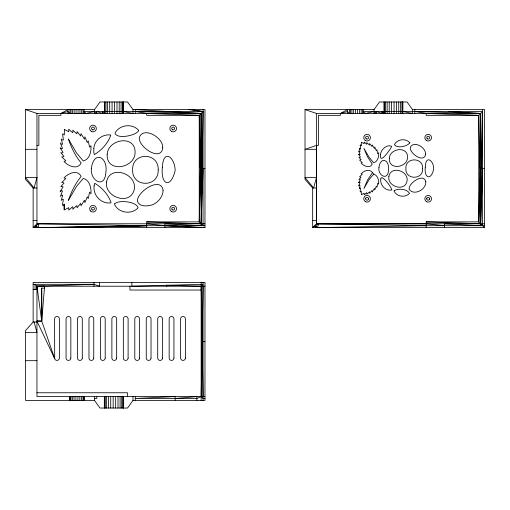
<?xml version="1.0" encoding="UTF-8"?>
<svg xmlns="http://www.w3.org/2000/svg" width="510" height="510" viewBox="0 0 510 510"><rect width="100%" height="100%" fill="white"/><g stroke="black" fill="none" stroke-linecap="round" stroke-linejoin="round"><path stroke-width="0.76" d="M164.877 227.6L164.877 223.782L201.157 225.694L201.157 113.424L135.284 109.605L135.284 113.424M402.785 111.518L412.52 113.424L412.52 109.605L407.063 101.968L379.497 101.968L374.04 109.605L305.025 109.605L305.025 179.392L312.662 187.986L312.662 227.6L316.48 223.782L316.48 145.414L318.387 145.414L318.387 115.336L340.368 115.336L340.501 113.424L347.501 109.605L347.501 113.424M444.401 227.6L444.401 223.782L480.681 225.694L480.681 113.424L448.698 111.518M67.977 113.424L67.977 109.605L60.977 113.424L60.843 115.336L38.868 115.336L38.868 145.414L36.956 145.414M54.602 358.033A2.384 2.384 0 0 0 56.992 360.417A2.384 2.384 0 0 0 59.377 358.033L59.377 318.89A2.384 2.384 0 0 0 56.992 316.506A2.384 2.384 0 0 0 54.602 318.89L54.685 358.651L41.731 321.058L44.593 286.225L44.58 288.137L44.58 286.225L36.943 286.212L35.043 284.306L35.043 289.559M203.069 109.605L203.069 225.694L199.251 221.875L201.157 113.424L135.284 111.518L146.695 113.424L199.251 115.336L203.069 111.518L191.167 109.605M146.695 227.6L146.695 221.875L201.157 223.782L203.069 111.518L188.681 109.605M204.975 398.482L203.069 398.482L201.157 396.576L203.069 286.218M412.52 109.605L484.5 109.605L484.5 227.6L478.769 221.875L480.681 113.424L414.808 111.518L426.213 113.424L478.769 115.336L482.587 111.518L363.573 111.518L365.53 113.424L374.04 111.518L375.009 113.424L376.329 111.518L381.996 113.424L382.003 111.518L382.245 113.424L383.953 111.518M426.213 227.6L426.213 221.875L480.681 223.782L482.587 111.518M201.157 223.782L203.069 168.606L202.113 167.65L201.157 113.424L36.956 113.424L25.5 109.605L25.5 179.392L33.137 187.986L33.137 227.6L204.975 227.6L204.975 109.605L132.995 109.605L127.545 101.968L99.973 101.968L94.516 109.605L94.516 113.424M361.309 145.567L361.361 142.226L364.197 143.654L364.197 142.067L366.773 144.317L366.792 142.609L369.489 145.063L369.629 143.571L371.962 146.453L372.204 144.923L374.416 148.506L374.742 146.976L376.291 150.718L376.935 149.628L377.802 153.771L378.707 152.745C378.936 156.538 377.942 161.67 373.677 162.766L369.259 157.513L363.936 148.404L367.474 156.755L372.268 164.035C370.037 168.88 363.706 166.043 361.099 163.104L362.291 162.664L359.595 160.089L361.061 159.707L358.989 157.335L360.481 157.15L358.568 154.179L359.493 154.785L360.098 154.536L358.708 150.998C360.876 153.644 359.639 149.653 359.333 148.404L360.226 149.188L360.697 149.003L360.296 144.961L361.118 145.764M480.681 223.782L482.587 168.606L481.638 167.65L480.681 113.424L316.48 113.424L305.025 109.605M146.695 221.875L199.251 221.875L201.157 168.606L200.201 167.65L199.251 115.336L146.695 115.336L146.695 113.424M426.213 221.875L478.769 221.875L480.681 168.606L479.725 167.65L478.769 115.336L426.213 115.336L426.213 113.424M64.018 209.699L64.234 204.249L62.787 205.664L62.558 203.987L63.406 199.48L62.685 199.2L61.315 200.398L62.602 195.228L61.761 195.069L60.358 196.426L62.481 191.008L61.557 190.625L60.142 191.562L63.068 187.004L62.22 186.424L60.786 186.724L63.96 183.09L62.896 182.433L61.71 182.51L65.841 178.564L64.024 177.888C68.015 173.387 77.698 169.046 81.115 176.473C75.327 183.511 71.292 191.811 68.365 200.398L76.513 186.45L83.27 178.411C89.805 180.094 91.322 187.941 90.971 193.749L89.582 192.181L88.262 198.517L87.274 196.86L84.902 202.585L84.411 200.245L81.02 205.728L80.65 203.388L77.08 207.793L76.863 205.511L72.739 209.272L73.045 207.831L72.707 206.652L68.761 210.101L68.761 207.666L64.419 209.852L64.234 204.249L64.419 209.852M365.651 198.894L365.67 198.517M368.488 199.021A1.434 1.434 0 0 0 366.588 197.427A1.434 1.434 0 0 0 366.154 199.869A1.434 1.434 0 0 0 368.488 199.021L368.5 198.645M426.749 198.894L426.768 198.517M429.586 199.021A1.434 1.434 0 0 0 427.686 197.427A1.434 1.434 0 0 0 427.252 199.869A1.434 1.434 0 0 0 429.586 199.021L429.605 198.645M204.975 225.694L146.695 225.694L38.173 227.6L38.811 223.813L33.137 227.6L36.956 223.782L204.975 223.782M484.5 225.694L426.213 225.694L317.698 227.6L318.336 223.813L426.213 223.782L444.401 225.694M360.188 145.509L360.321 144.987M104.429 111.518L102.72 113.424L102.478 111.518L102.472 113.424L96.804 111.518L95.485 113.424L94.516 111.518L86.005 113.424L84.048 111.518L203.069 111.518M132.995 396.576L132.995 400.395L127.545 408.032L99.973 408.032L94.516 400.395L94.516 396.576M372.268 172.89L367.474 180.164L363.936 188.515L369.259 179.405L373.677 174.152C377.942 175.255 378.936 180.381 378.707 184.174L377.802 183.147L376.935 187.291L376.291 186.207L374.742 189.949L374.416 188.419L372.204 191.996L371.962 190.472L369.629 193.347L369.489 191.856L366.792 194.31L366.773 192.601L364.197 194.852L364.197 193.264L361.361 194.692L361.239 191.033L360.296 191.958C359.595 190.766 361.724 186.054 359.333 188.515C359.639 187.272 360.87 183.275 358.708 185.927L360.098 182.382L359.493 182.134L358.568 182.746L360.481 179.769L358.989 179.59L361.061 177.212L359.595 176.83L362.291 174.254L361.099 173.814C364.95 169.728 370.642 168.549 373.677 174.152M132.995 400.395L204.975 400.395L204.975 282.4L33.137 282.4L33.137 322.014L25.532 330.608L25.532 400.395L94.516 400.395M203.069 396.576L201.157 286.218L203.069 284.306L131.848 286.218L131.848 282.4M318.336 223.813L312.662 227.6L484.5 227.6M201.157 396.576L196.86 398.482L135.284 398.482L175.051 396.576L175.255 400.395M316.48 145.414L305.025 149.322L316.48 149.322M60.977 113.424L67.977 111.518L69.966 113.424L69.966 109.605M340.501 113.424L347.501 111.518L349.49 113.424L349.49 109.605M175.255 398.482L196.86 396.576L196.86 400.395M99.393 282.4L99.393 286.218L94.012 284.306L36.956 286.218L36.956 396.576L204.975 396.576M66.542 227.6L146.695 225.694L36.956 223.782L36.956 113.424M63.297 227.6L146.695 225.694L43.63 227.6M25.5 109.605L94.516 109.605M25.5 149.322L36.956 149.322M203.069 168.606L204.975 168.606M482.587 168.606L484.5 168.606M33.137 187.986L36.956 187.986M312.662 187.986L316.48 187.986M33.137 220.441L36.956 220.441M312.662 220.441L316.48 220.441M316.48 113.424L316.48 223.782L484.5 223.782M33.137 284.306L94.012 284.306M204.975 286.218L36.956 286.218L36.956 289.559L33.137 289.559M201.157 290.037L129.942 290.037L129.942 286.218M44.587 288.137L41.718 288.124L41.731 321.058L36.956 321.064L36.956 322.014L33.137 322.014M41.718 288.124L41.718 321.058L36.943 321.058L54.685 358.651M25.532 332.52L36.956 332.52L34.093 322.014M202.113 341.394L204.975 341.394M25.532 360.678L36.956 360.678M36.956 392.757L127.455 392.757L127.455 396.576M94.516 398.482L96.804 398.482L96.804 396.576M44.58 286.225L36.956 286.218L41.718 321.058M316.48 223.782L426.213 225.694M201.157 286.218L166.502 285.262L166.502 286.218M146.695 223.782L164.877 225.694L204.975 227.6M164.877 225.694L201.157 227.6M123.261 111.518L132.995 113.424L132.995 109.605M315.499 227.6L315.499 225.707L317.698 227.6M35.974 227.6L35.974 225.707L38.173 227.6M315.499 225.707L316.48 227.6M35.974 225.707L36.956 227.6M482.587 109.605L482.587 225.694M478.769 115.336L478.769 221.875M414.808 109.605L414.808 113.424M402.785 101.968L402.785 113.424M402.734 101.968L402.734 113.424M401.95 101.968L401.95 113.424M400.586 101.968L400.586 113.424M398.731 101.968L398.731 113.424M396.506 101.968L396.506 113.424M394.064 101.968L394.064 113.424M391.584 101.968L391.584 113.424M389.219 101.968L389.219 113.424M387.141 101.968L387.141 113.424M385.49 101.968L385.49 113.424M384.374 101.968L384.374 113.424M383.953 101.968L383.953 113.424M376.329 111.518L376.329 113.424M374.04 109.605L374.04 113.424M363.573 109.605L363.573 113.424M362.591 109.605L362.591 113.424M361.195 109.605L361.195 113.424M359.48 109.605L359.48 113.424M357.567 109.605L357.567 113.424M355.578 109.605L355.578 113.424M353.653 109.605L353.653 113.424M351.919 109.605L351.919 113.424M350.497 109.605L350.497 113.424M203.069 282.4L203.069 400.395M201.157 282.4L201.157 400.395M199.251 115.336L199.251 221.875M135.284 396.576L135.284 400.395M123.356 396.576L123.356 408.032M123.261 101.968L123.261 113.424M123.261 396.576L123.261 408.032M123.21 101.968L123.21 113.424M122.853 396.576L122.853 408.032M122.425 101.968L122.425 113.424M121.737 396.576L121.737 408.032M121.061 101.968L121.061 113.424M120.086 396.576L120.086 408.032M119.206 101.968L119.206 113.424M118.008 396.576L118.008 408.032M116.981 101.968L116.981 113.424M115.642 396.576L115.642 408.032M114.546 101.968L114.546 113.424M113.163 396.576L113.163 408.032M112.06 101.968L112.06 113.424M110.727 396.576L110.727 408.032M109.695 101.968L109.695 113.424M108.502 396.576L108.502 408.032M107.623 101.968L107.623 113.424M106.641 396.576L106.641 408.032M105.965 101.968L105.965 113.424M105.277 396.576L105.277 408.032M104.85 101.968L104.85 113.424M104.429 101.968L104.429 113.424M104.493 396.576L104.493 408.032M104.346 396.576L104.32 408.032M96.804 111.518L96.804 113.424M94.012 282.4L94.012 286.218M84.15 396.576L84.15 400.395M84.048 109.605L84.048 113.424M84.003 396.576L84.003 400.395M83.073 109.605L83.073 113.424M82.996 396.576L82.996 400.395M81.67 109.605L81.67 113.424M81.574 396.576L81.574 400.395M79.955 109.605L79.955 113.424M79.84 396.576L79.84 400.395M78.043 109.605L78.043 113.424M77.915 396.576L77.915 400.395M76.054 109.605L76.054 113.424M75.926 396.576L75.926 400.395M74.129 109.605L74.129 113.424M74.014 396.576L74.014 400.395M72.394 109.605L72.394 113.424M72.299 396.576L72.299 400.395M70.979 109.605L70.979 113.424M70.903 396.576L70.903 400.395M69.921 396.576L69.921 400.395M69.819 396.576L69.819 400.395M64.419 129.527L64.298 135.035L62.787 133.716L62.622 134.557L63.406 139.906L62.685 140.186L61.315 138.981L62.602 144.158L61.761 144.317L60.358 142.959L62.481 148.378L61.557 148.754L60.142 147.823L63.068 152.382L62.22 152.955L60.786 152.656L63.96 156.289L62.896 156.946L61.71 156.876L65.841 160.822L64.024 161.498C68.015 165.999 77.705 170.334 81.115 162.913C75.327 155.875 71.292 147.568 68.365 138.981L76.513 152.936L83.27 160.975C89.805 159.292 91.322 151.438 90.971 145.637L89.582 147.205L88.262 140.862L87.274 142.526L84.902 136.801L84.411 139.141L81.02 133.658L80.65 135.998L77.08 131.593L76.863 133.875L72.739 130.114L73.045 131.554L72.707 132.734L68.761 129.285L68.761 131.714L64.419 129.527M162.722 147.753C161.358 162.48 137.706 146.695 139.364 137.394C143.661 126.008 163.519 137.796 162.722 147.753M425.576 154.128C424.435 163.672 409.345 153.567 410.314 147.364C413.61 140.282 425.939 147.275 425.576 154.128M91.335 168.326C90.009 180.68 104.85 189.522 105.876 172.31C108.165 156.895 93.853 149.965 91.335 168.326M378.943 167.567C377.636 175.529 388.218 181.279 388.442 170.168C389.94 160.102 380.587 155.575 378.943 167.567M163.072 190.198C163.104 196.363 158.584 201.679 153.363 204.453C148.518 206.384 139.421 207.347 137.432 201.284C136.584 192.028 160.714 175.791 163.072 190.198M425.799 181.853C426.309 189.765 413.553 196.267 409.052 189.095C408.701 182.886 423.925 172.52 425.799 181.853M94.114 185.697C92.686 195.177 101.273 204.287 110.861 202.865L111.078 202.648C108.547 194.852 101.783 187.355 94.701 183.275L94.114 185.697M162.295 167.713C160.777 184.875 170.506 189.057 175.121 170.786C175.338 157.819 163.226 147.473 162.295 167.713M380.76 178.914C379.759 185.105 385.662 191.339 391.839 189.988C391.839 187.597 381.353 173.419 380.76 178.914M425.295 167.165C424.008 178.181 431.014 181.056 433.672 169.173C434.029 160.771 425.595 154.071 425.295 167.165M107.17 154.626C106.469 173.253 134.564 168.498 135.093 152.841C135.794 134.213 107.693 138.969 107.17 154.626M389.289 158.616C388.69 170.461 407.433 167.828 407.522 157.456C408.121 145.611 389.379 148.244 389.289 158.616M158.196 169.843C158.935 187.795 131.892 187.795 132.625 169.843C131.892 151.897 158.929 151.897 158.196 169.843M422.618 168.561C423.504 180.119 405.029 180.119 405.915 168.561C405.029 157.004 423.504 157.004 422.618 168.561M106.52 182.013C104.238 197.498 131.204 206.435 134.379 188.821C136.661 173.336 109.695 164.392 106.52 182.013M388.862 176.511C387.179 186.698 405.112 192.244 407.063 180.954C408.739 170.767 390.807 165.215 388.862 176.511M93.84 148.359L93.776 152.159L94.356 154.575C101.439 150.501 108.209 143.004 110.734 135.207L110.523 134.984C102.484 133.907 94.388 140.154 93.84 148.359M380.581 154.524C379.026 165.737 390.647 149.022 391.648 146.44C387.632 143.718 380.524 149.513 380.581 154.524M138.586 130.63C136.431 135.615 116.669 139.574 115.043 133.11C119.314 124.663 132.256 123.146 138.465 130.158L138.586 130.63M409.81 142.94C407.095 146.491 396.99 148.799 394.428 144.566C397.22 139.058 405.673 138.057 409.728 142.634L409.81 142.94M114.718 203.745L114.705 204.784C118.983 213.231 131.905 214.78 138.121 207.742C136.546 201.635 119.072 199.62 114.718 203.745M394.217 190.702L394.204 191.384C397.003 196.898 405.444 197.912 409.505 193.315C407.305 189.025 398.17 188.056 394.217 190.702M36.956 177.48L34.093 187.986L25.5 177.48L36.956 177.48M316.48 177.48L313.618 187.986L305.025 177.48L316.48 177.48M185.391 358.033L185.391 318.89A2.384 2.384 0 0 0 183.007 316.506A2.384 2.384 0 0 0 180.616 318.89L180.616 358.033A2.384 2.384 0 0 0 183.007 360.417A2.384 2.384 0 0 0 185.391 358.033M173.935 358.033L173.935 318.89A2.384 2.384 0 0 0 171.551 316.506A2.384 2.384 0 0 0 169.161 318.89L169.161 358.033A2.384 2.384 0 0 0 171.551 360.417A2.384 2.384 0 0 0 173.935 358.033M162.48 358.033L162.48 318.89A2.384 2.384 0 0 0 160.095 316.506A2.384 2.384 0 0 0 157.705 318.89L157.705 358.033A2.384 2.384 0 0 0 160.095 360.417A2.384 2.384 0 0 0 162.48 358.033M151.024 358.033L151.024 318.89A2.384 2.384 0 0 0 148.639 316.506A2.384 2.384 0 0 0 146.249 318.89L146.249 358.033A2.384 2.384 0 0 0 148.639 360.417A2.384 2.384 0 0 0 151.024 358.033M139.568 358.033L139.568 318.89A2.384 2.384 0 0 0 137.184 316.506A2.384 2.384 0 0 0 134.793 318.89L134.793 358.033A2.384 2.384 0 0 0 137.184 360.417A2.384 2.384 0 0 0 139.568 358.033M128.112 358.033L128.112 318.89A2.384 2.384 0 0 0 125.728 316.506A2.384 2.384 0 0 0 123.337 318.89L123.337 358.033A2.384 2.384 0 0 0 125.728 360.417A2.384 2.384 0 0 0 128.112 358.033M116.656 358.033L116.656 318.89A2.384 2.384 0 0 0 114.272 316.506A2.384 2.384 0 0 0 111.881 318.89L111.881 358.033A2.384 2.384 0 0 0 114.272 360.417A2.384 2.384 0 0 0 116.656 358.033M105.2 358.033L105.2 318.89A2.384 2.384 0 0 0 102.816 316.506A2.384 2.384 0 0 0 100.425 318.89L100.425 358.033A2.384 2.384 0 0 0 102.816 360.417A2.384 2.384 0 0 0 105.2 358.033M93.744 358.033L93.744 318.89A2.384 2.384 0 0 0 91.36 316.506A2.384 2.384 0 0 0 88.969 318.89L88.969 358.033A2.384 2.384 0 0 0 91.36 360.417A2.384 2.384 0 0 0 93.744 358.033M82.288 358.033L82.288 318.89A2.384 2.384 0 0 0 79.904 316.506A2.384 2.384 0 0 0 77.514 318.89L77.514 358.033A2.384 2.384 0 0 0 79.904 360.417A2.384 2.384 0 0 0 82.288 358.033M70.833 358.033L70.833 318.89A2.384 2.384 0 0 0 68.448 316.506A2.384 2.384 0 0 0 66.058 318.89L66.058 358.033A2.384 2.384 0 0 0 68.448 360.417A2.384 2.384 0 0 0 70.833 358.033M171.513 211.593A3.341 3.341 0 0 0 176.524 208.698A3.341 3.341 0 0 0 171.513 205.804A3.341 3.341 0 0 0 171.513 211.593M172.17 209.712A1.434 1.434 0 0 0 174.567 209.068A1.434 1.434 0 0 0 172.807 207.315A1.434 1.434 0 0 0 172.17 209.712M171.513 131.401A3.341 3.341 0 0 0 176.524 128.507A3.341 3.341 0 0 0 171.513 125.613A3.341 3.341 0 0 0 171.513 131.401M90.627 211.063A3.341 3.341 0 0 0 96.218 209.565A3.341 3.341 0 0 0 92.125 205.473A3.341 3.341 0 0 0 90.627 211.063M92.068 209.795A1.434 1.434 0 0 0 94.401 208.947A1.434 1.434 0 0 0 92.501 207.353A1.434 1.434 0 0 0 92.068 209.795M172.463 129.75A1.434 1.434 0 0 0 174.611 128.507A1.434 1.434 0 0 0 172.463 127.27A1.434 1.434 0 0 0 172.463 129.75M91.316 131.401A3.341 3.341 0 0 0 96.333 128.507A3.341 3.341 0 0 0 91.316 125.613A3.341 3.341 0 0 0 91.316 131.401M92.272 129.75A1.434 1.434 0 0 0 94.42 128.507A1.434 1.434 0 0 0 92.272 127.27A1.434 1.434 0 0 0 92.272 129.75M365.409 140.569A3.341 3.341 0 0 0 370.419 137.674A3.341 3.341 0 0 0 365.409 134.78A3.341 3.341 0 0 0 365.409 140.569M366.154 138.771A1.434 1.434 0 0 0 368.488 137.923A1.434 1.434 0 0 0 366.588 136.329A1.434 1.434 0 0 0 366.154 138.771M426.507 140.569A3.341 3.341 0 0 0 431.517 137.674A3.341 3.341 0 0 0 426.507 134.78A3.341 3.341 0 0 0 426.507 140.569M365.409 201.667A3.341 3.341 0 0 0 370.419 198.772A3.341 3.341 0 0 0 365.409 195.878A3.341 3.341 0 0 0 365.409 201.667M427.252 138.771A1.434 1.434 0 0 0 429.586 137.923A1.434 1.434 0 0 0 427.686 136.329A1.434 1.434 0 0 0 427.252 138.771M426.507 201.667A3.341 3.341 0 0 0 431.517 198.772A3.341 3.341 0 0 0 426.507 195.878A3.341 3.341 0 0 0 426.507 201.667"/></g></svg>
